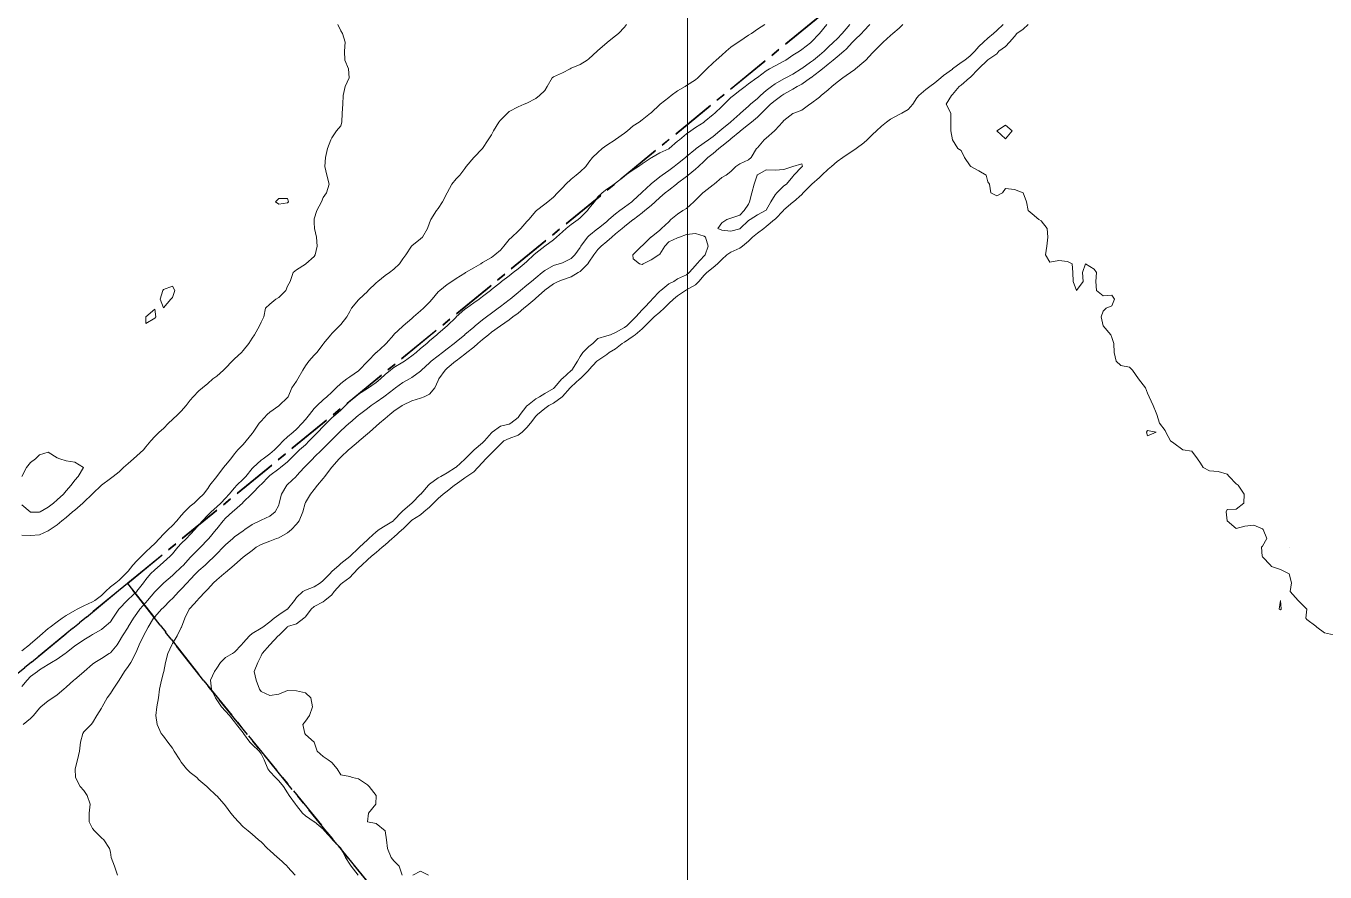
# Model space of a CAD drawing. Header units: centimetres. Extents: x 0 to 642158, y -847 to 649707.
# Drawn here: x 616529.5 to 616602.8, y 621018.9 to 621066.7 of the extents above; entities that cross this region are included whole.
import ezdxf

# ---------------------------------------------------------------- set-up
doc = ezdxf.new("R2010")
doc.units = ezdxf.units.CM
doc.header["$MEASUREMENT"] = 0
doc.linetypes.add('CENTERX2', pattern=[4, 2.5, -0.5, 0.5, -0.5])
doc.layers.add('MEV_grille', color=254, linetype='Continuous', lineweight=9)
doc.layers.add('WAL_topographie 0.5', color=253, linetype='Continuous', lineweight=20)
doc.layers.add('SPW_parcellaire cadastral', color=7, linetype='CENTERX2', lineweight=25, true_color=0xff0542)

# ---------------------------------------------------------------- blocks, each defined once
blk = doc.blocks.new('*U112')
at = {"layer": 'MEV_grille', "transparency": 33554687}
blk.add_lwpolyline([(0, 1825.476), (0, -1825.476)], dxfattribs=at)
blk = doc.blocks.new('*U113')
at = {"layer": 'MEV_grille', "color": 0, "linetype": 'ByBlock', "lineweight": -2, "transparency": 16777216}
blk.add_blockref('*U112', (1200, 0), dxfattribs=at)

msp = doc.modelspace()

# ---------------------------------------------------------------- linework, layer by layer
at = {"layer": 'SPW_parcellaire cadastral'}
for points in [[(616646.44, 621126.439), (616620.686, 621105.289), (616535.215, 621035.212), (616517.432, 621020.631)], [(616666.054, 620979.771), (616614.722, 620937.858), (616586.727, 620971.802), (616585.791, 620971.038), (616566.317, 620994.924), (616567.242, 620995.68), (616539.521, 621029.708), (616535.215, 621035.212), (616620.686, 621105.289), (616625.34, 621099.609), (616688.472, 621022.554), (616679.177, 621014.989), (616681.136, 621012.591), (616656.021, 620992.067), (616666.054, 620979.771)], [(616591.099, 620930.57), (616569.151, 620957.403), (616575.121, 620962.322), (616580.815, 620967.015), (616576.067, 620972.816), (616574.505, 620974.724), (616559.801, 620992.686), (616548.607, 621006.362), (616543.606, 621012.471), (616537.795, 621007.717), (616531.924, 621002.915), (616517.432, 621020.631), (616535.215, 621035.212), (616539.521, 621029.708), (616567.242, 620995.68), (616566.317, 620994.924), (616585.791, 620971.038), (616586.727, 620971.802), (616614.722, 620937.858)]]:
    msp.add_lwpolyline(points, dxfattribs=at)
at = {"layer": 'WAL_topographie 0.5'}
for points in [[(616571.167, 621066.75), (616570.75, 621066.496), (616570.408, 621066.25), (616570.25, 621066.149), (616569.75, 621065.821), (616569.657, 621065.75), (616569.25, 621065.473), (616568.983, 621065.25), (616568.75, 621065.031), (616568.419, 621064.75), (616568.25, 621064.591), (616567.892, 621064.25), (616567.75, 621064.101), (616567.383, 621063.75), (616567.25, 621063.633), (616566.75, 621063.304), (616566.674, 621063.25), (616566.25, 621063.012), (616565.888, 621062.75), (616565.75, 621062.643), (616565.259, 621062.25), (616565.25, 621062.242), (616564.75, 621061.774), (616564.725, 621061.75), (616564.25, 621061.369), (616564.08, 621061.25), (616563.75, 621061.034), (616563.428, 621060.75), (616563.25, 621060.623), (616562.75, 621060.274), (616562.719, 621060.25), (616562.25, 621059.94), (616561.998, 621059.75), (616561.75, 621059.535), (616561.449, 621059.25), (616561.25, 621058.991), (616561.074, 621058.75), (616560.75, 621058.448), (616560.527, 621058.25), (616560.25, 621058.018), (616559.935, 621057.75), (616559.75, 621057.541), (616559.474, 621057.25), (616559.25, 621057.019), (616558.929, 621056.75), (616558.75, 621056.623), (616558.283, 621056.25), (616558.25, 621056.219), (616557.858, 621055.75), (616557.75, 621055.631), (616557.396, 621055.25), (616557.25, 621055.096), (616556.892, 621054.75), (616556.75, 621054.622), (616556.451, 621054.25), (616556.25, 621054.025), (616555.937, 621053.75), (616555.75, 621053.614), (616555.25, 621053.314), (616555.15, 621053.25), (616554.75, 621053.028), (616554.29, 621052.75), (616554.25, 621052.726), (616553.75, 621052.412), (616553.517, 621052.25), (616553.25, 621052.074), (616552.834, 621051.75), (616552.75, 621051.671), (616552.403, 621051.25), (616552.25, 621051.078), (616551.917, 621050.75), (616551.75, 621050.604), (616551.345, 621050.25), (616551.25, 621050.165), (616550.771, 621049.75), (616550.75, 621049.73), (616550.25, 621049.253), (616550.247, 621049.25), (616549.815, 621048.75), (616549.75, 621048.693), (616549.266, 621048.25), (616549.25, 621048.237), (616548.77, 621047.75), (616548.75, 621047.728), (616548.29, 621047.25), (616548.25, 621047.215), (616547.75, 621046.87), (616547.585, 621046.75), (616547.25, 621046.498), (616546.993, 621046.25), (616546.75, 621046.008), (616546.461, 621045.75), (616546.25, 621045.579), (616545.908, 621045.25), (616545.75, 621045.085), (616545.486, 621044.75), (616545.25, 621044.458), (616545.063, 621044.25), (616544.75, 621043.919), (616544.567, 621043.75), (616544.25, 621043.484), (616544.005, 621043.25), (616543.75, 621042.996), (616543.514, 621042.75), (616543.25, 621042.533), (616542.866, 621042.25), (616542.75, 621042.172), (616542.3, 621041.75), (616542.25, 621041.692), (616541.895, 621041.25), (616541.75, 621041.093), (616541.391, 621040.75), (616541.25, 621040.604), (616540.954, 621040.25), (616540.75, 621040.029), (616540.491, 621039.75), (616540.25, 621039.53), (616539.941, 621039.25), (616539.75, 621039.055), (616539.442, 621038.75), (616539.25, 621038.52), (616539.013, 621038.25), (616538.75, 621037.966), (616538.545, 621037.75), (616538.25, 621037.456), (616538.062, 621037.25), (616537.75, 621036.877), (616537.628, 621036.75), (616537.25, 621036.406), (616537.065, 621036.25), (616536.75, 621035.987), (616536.52, 621035.75), (616536.25, 621035.431), (616536.113, 621035.25), (616535.75, 621034.766), (616535.735, 621034.75), (616535.25, 621034.298), (616535.19, 621034.25), (616534.75, 621033.786), (616534.72, 621033.75), (616534.393, 621033.25), (616534.25, 621033.044), (616533.906, 621032.75), (616533.75, 621032.613), (616533.25, 621032.331), (616533.125, 621032.25), (616532.75, 621032.033), (616532.338, 621031.75), (616532.25, 621031.682), (616531.75, 621031.287), (616531.696, 621031.25), (616531.25, 621030.941), (616530.923, 621030.75), (616530.75, 621030.629), (616530.25, 621030.332), (616530.131, 621030.25), (616529.75, 621029.965), (616529.554, 621029.75), (616529.25, 621029.392)], [(616563.365, 621066.75), (616563.25, 621066.6), (616562.924, 621066.25), (616562.75, 621066.111), (616562.286, 621065.75), (616562.25, 621065.722), (616561.75, 621065.293), (616561.708, 621065.25), (616561.25, 621064.819), (616561.153, 621064.75), (616560.75, 621064.504), (616560.25, 621064.285), (616560.181, 621064.25), (616559.75, 621064.031), (616559.25, 621063.807), (616559.175, 621063.75), (616558.888, 621063.25), (616558.75, 621063.026), (616558.464, 621062.75), (616558.25, 621062.583), (616557.75, 621062.323), (616557.592, 621062.25), (616557.25, 621062.106), (616556.75, 621061.852), (616556.646, 621061.75), (616556.25, 621061.362), (616556.167, 621061.25), (616555.865, 621060.75), (616555.75, 621060.528), (616555.558, 621060.25), (616555.25, 621059.75), (616555.25, 621059.75), (616554.75, 621059.25), (616554.75, 621059.25), (616554.326, 621058.75), (616554.25, 621058.633), (616553.955, 621058.25), (616553.75, 621058.05), (616553.505, 621057.75), (616553.25, 621057.25), (616553.25, 621057.25), (616552.995, 621056.75), (616552.75, 621056.367), (616552.647, 621056.25), (616552.329, 621055.75), (616552.25, 621055.562), (616552.131, 621055.25), (616551.852, 621054.75), (616551.75, 621054.65), (616551.25, 621054.264), (616551.241, 621054.25), (616550.922, 621053.75), (616550.75, 621053.523), (616550.553, 621053.25), (616550.25, 621052.942), (616550, 621052.75), (616549.75, 621052.586), (616549.33, 621052.25), (616549.25, 621052.176), (616548.794, 621051.75), (616548.75, 621051.69), (616548.288, 621051.25), (616548.25, 621051.217), (616547.854, 621050.75), (616547.75, 621050.554), (616547.598, 621050.25), (616547.25, 621049.826), (616547.185, 621049.75), (616546.75, 621049.323), (616546.692, 621049.25), (616546.277, 621048.75), (616546.25, 621048.717), (616545.898, 621048.25), (616545.75, 621048.094), (616545.438, 621047.75), (616545.25, 621047.483), (616545.11, 621047.25), (616544.828, 621046.75), (616544.75, 621046.625), (616544.492, 621046.25), (616544.281, 621045.75), (616544.25, 621045.705), (616543.774, 621045.25), (616543.75, 621045.235), (616543.25, 621044.879), (616543.103, 621044.75), (616542.75, 621044.375), (616542.65, 621044.25), (616542.302, 621043.75), (616542.25, 621043.682), (616541.908, 621043.25), (616541.75, 621043.054), (616541.449, 621042.75), (616541.25, 621042.518), (616541.044, 621042.25), (616540.75, 621041.894), (616540.637, 621041.75), (616540.25, 621041.25), (616540.25, 621041.25), (616539.868, 621040.75), (616539.75, 621040.575), (616539.511, 621040.25), (616539.25, 621039.996), (616538.98, 621039.75), (616538.75, 621039.567), (616538.426, 621039.25), (616538.25, 621039.052), (616538.006, 621038.75), (616537.75, 621038.473), (616537.514, 621038.25), (616537.25, 621037.992), (616537.021, 621037.75), (616536.75, 621037.466), (616536.529, 621037.25), (616536.25, 621036.994), (616535.999, 621036.75), (616535.75, 621036.49), (616535.526, 621036.25), (616535.25, 621035.908), (616535.103, 621035.75), (616534.75, 621035.405), (616534.564, 621035.25), (616534.25, 621035.012), (616533.969, 621034.75), (616533.75, 621034.536), (616533.381, 621034.25), (616533.25, 621034.171), (616532.75, 621033.954), (616532.371, 621033.75), (616532.25, 621033.685), (616531.75, 621033.394), (616531.524, 621033.25), (616531.25, 621033.051), (616530.854, 621032.75), (616530.75, 621032.677), (616530.265, 621032.25), (616530.25, 621032.238), (616529.75, 621031.809), (616529.692, 621031.75), (616529.25, 621031.399)], [(616547.091, 621066.75), (616547.25, 621066.4), (616547.35, 621066.25), (616547.488, 621065.75), (616547.45, 621065.25), (616547.479, 621064.75), (616547.685, 621064.25), (616547.728, 621063.75), (616547.5, 621063.25), (616547.385, 621062.75), (616547.371, 621062.25), (616547.319, 621061.75), (616547.316, 621061.25), (616547.25, 621061.042), (616547, 621060.75), (616546.75, 621060.361), (616546.694, 621060.25), (616546.5, 621059.75), (616546.387, 621059.25), (616546.35, 621058.75), (616546.47, 621058.25), (616546.59, 621057.75), (616546.446, 621057.25), (616546.25, 621057), (616546.152, 621056.75), (616545.899, 621056.25), (616545.75, 621055.787), (616545.74, 621055.75), (616545.75, 621055.583), (616545.775, 621055.25), (616545.871, 621054.75), (616545.911, 621054.25), (616545.808, 621053.75), (616545.75, 621053.66), (616545.282, 621053.25), (616545.25, 621053.227), (616544.75, 621052.905), (616544.557, 621052.75), (616544.387, 621052.25), (616544.25, 621051.986), (616544.142, 621051.75), (616543.75, 621051.347), (616543.588, 621051.25), (616543.25, 621050.976), (616543.009, 621050.75), (616542.908, 621050.25), (616542.75, 621049.951), (616542.664, 621049.75), (616542.377, 621049.25), (616542.25, 621049.057), (616542.063, 621048.75), (616541.75, 621048.365), (616541.64, 621048.25), (616541.25, 621047.886), (616541.115, 621047.75), (616540.75, 621047.356), (616540.63, 621047.25), (616540.25, 621046.907), (616540.037, 621046.75), (616539.75, 621046.492), (616539.456, 621046.25), (616539.25, 621046.08), (616538.926, 621045.75), (616538.75, 621045.563), (616538.522, 621045.25), (616538.25, 621044.937), (616538.064, 621044.75), (616537.75, 621044.455), (616537.537, 621044.25), (616537.25, 621043.963), (616537.003, 621043.75), (616536.75, 621043.508), (616536.527, 621043.25), (616536.25, 621042.911), (616536.119, 621042.75), (616535.75, 621042.41), (616535.551, 621042.25), (616535.25, 621041.977), (616534.992, 621041.75), (616534.75, 621041.514), (616534.4, 621041.25), (616534.25, 621041.129), (616533.75, 621040.752), (616533.748, 621040.75), (616533.25, 621040.27), (616533.228, 621040.25), (616532.75, 621039.795), (616532.7, 621039.75), (616532.25, 621039.354), (616532.115, 621039.25), (616531.75, 621038.939), (616531.519, 621038.75), (616531.25, 621038.515), (616530.846, 621038.25), (616530.75, 621038.174), (616530.25, 621037.962), (616529.75, 621037.918), (616529.25, 621037.926)], [(616574.673, 621066.75), (616574.258, 621066.25), (616574.25, 621066.242), (616573.776, 621065.75), (616573.75, 621065.728), (616573.25, 621065.35), (616573.119, 621065.25), (616572.75, 621065.024), (616572.355, 621064.75), (616572.25, 621064.693), (616571.75, 621064.428), (616571.441, 621064.25), (616571.25, 621064.144), (616570.75, 621063.768), (616570.727, 621063.75), (616570.25, 621063.398), (616570.058, 621063.25), (616569.75, 621063.025), (616569.408, 621062.75), (616569.25, 621062.627), (616568.873, 621062.25), (616568.75, 621062.133), (616568.346, 621061.75), (616568.25, 621061.668), (616567.75, 621061.253), (616567.746, 621061.25), (616567.25, 621060.94), (616566.993, 621060.75), (616566.75, 621060.58), (616566.352, 621060.25), (616566.25, 621060.164), (616565.765, 621059.75), (616565.75, 621059.74), (616565.25, 621059.504), (616564.794, 621059.25), (616564.75, 621059.224), (616564.25, 621058.884), (616564.045, 621058.75), (616563.75, 621058.544), (616563.302, 621058.25), (616563.25, 621058.203), (616562.75, 621057.804), (616562.688, 621057.75), (616562.25, 621057.466), (616561.992, 621057.25), (616561.75, 621057.023), (616561.566, 621056.75), (616561.25, 621056.366), (616561.172, 621056.25), (616560.75, 621055.848), (616560.639, 621055.75), (616560.25, 621055.476), (616559.954, 621055.25), (616559.75, 621055.049), (616559.423, 621054.75), (616559.25, 621054.608), (616558.763, 621054.25), (616558.75, 621054.242), (616558.25, 621053.843), (616558.145, 621053.75), (616557.75, 621053.385), (616557.597, 621053.25), (616557.25, 621052.968), (616556.982, 621052.75), (616556.75, 621052.58), (616556.318, 621052.25), (616556.25, 621052.195), (616555.75, 621051.791), (616555.699, 621051.75), (616555.25, 621051.399), (616555.048, 621051.25), (616554.75, 621051.042), (616554.335, 621050.75), (616554.25, 621050.688), (616553.758, 621050.25), (616553.75, 621050.243), (616553.252, 621049.75), (616553.25, 621049.748), (616552.75, 621049.324), (616552.668, 621049.25), (616552.25, 621048.909), (616552.098, 621048.75), (616551.75, 621048.461), (616551.508, 621048.25), (616551.25, 621048.054), (616550.834, 621047.75), (616550.75, 621047.695), (616550.25, 621047.4), (616550.051, 621047.25), (616549.75, 621046.997), (616549.497, 621046.75), (616549.25, 621046.559), (616548.818, 621046.25), (616548.75, 621046.206), (616548.25, 621045.891), (616548.057, 621045.75), (616547.75, 621045.498), (616547.51, 621045.25), (616547.25, 621044.997), (616546.974, 621044.75), (616546.75, 621044.548), (616546.437, 621044.25), (616546.25, 621044.06), (616545.963, 621043.75), (616545.75, 621043.54), (616545.465, 621043.25), (616545.25, 621043.04), (616544.926, 621042.75), (616544.75, 621042.582), (616544.417, 621042.25), (616544.25, 621042.08), (616543.852, 621041.75), (616543.75, 621041.67), (616543.25, 621041.306), (616543.185, 621041.25), (616542.75, 621040.798), (616542.709, 621040.75), (616542.25, 621040.283), (616542.217, 621040.25), (616541.75, 621039.796), (616541.705, 621039.75), (616541.25, 621039.342), (616541.148, 621039.25), (616540.75, 621038.888), (616540.612, 621038.75), (616540.25, 621038.3), (616540.211, 621038.25), (616539.809, 621037.75), (616539.75, 621037.687), (616539.338, 621037.25), (616539.25, 621037.159), (616538.825, 621036.75), (616538.75, 621036.676), (616538.371, 621036.25), (616538.25, 621036.123), (616537.856, 621035.75), (616537.75, 621035.651), (616537.269, 621035.25), (616537.25, 621035.232), (616536.769, 621034.75), (616536.75, 621034.73), (616536.353, 621034.25), (616536.25, 621034.135), (616535.915, 621033.75), (616535.75, 621033.513), (616535.56, 621033.25), (616535.25, 621032.754), (616535.247, 621032.75), (616534.927, 621032.25), (616534.75, 621031.933), (616534.629, 621031.75), (616534.25, 621031.291), (616534.188, 621031.25), (616533.75, 621030.974), (616533.381, 621030.75), (616533.25, 621030.657), (616532.773, 621030.25), (616532.75, 621030.229), (616532.25, 621029.794), (616532.197, 621029.75), (616531.75, 621029.362), (616531.618, 621029.25), (616531.25, 621028.928), (616530.997, 621028.75), (616530.75, 621028.584), (616530.331, 621028.25), (616530.25, 621028.164), (616529.913, 621027.75), (616529.75, 621027.595), (616529.324, 621027.25)], [(616575.963, 621066.75), (616575.75, 621066.508), (616575.529, 621066.25), (616575.25, 621065.953), (616575.051, 621065.75), (616574.75, 621065.478), (616574.508, 621065.25), (616574.25, 621065.026), (616573.91, 621064.75), (616573.75, 621064.625), (616573.25, 621064.267), (616573.224, 621064.25), (616572.75, 621063.961), (616572.362, 621063.75), (616572.25, 621063.691), (616571.75, 621063.399), (616571.544, 621063.25), (616571.25, 621063.024), (616570.931, 621062.75), (616570.75, 621062.585), (616570.37, 621062.25), (616570.25, 621062.145), (616569.789, 621061.75), (616569.75, 621061.716), (616569.25, 621061.27), (616569.227, 621061.25), (616568.75, 621060.854), (616568.629, 621060.75), (616568.25, 621060.441), (616567.994, 621060.25), (616567.75, 621060.07), (616567.299, 621059.75), (616567.25, 621059.713), (616566.75, 621059.302), (616566.689, 621059.25), (616566.25, 621058.888), (616566.054, 621058.75), (616565.75, 621058.523), (616565.376, 621058.25), (616565.25, 621058.156), (616564.75, 621057.763), (616564.736, 621057.75), (616564.25, 621057.293), (616564.208, 621057.25), (616563.75, 621056.826), (616563.658, 621056.75), (616563.25, 621056.444), (616562.993, 621056.25), (616562.75, 621056.062), (616562.377, 621055.75), (616562.25, 621055.645), (616561.766, 621055.25), (616561.75, 621055.237), (616561.25, 621054.834), (616561.159, 621054.75), (616560.792, 621054.25), (616560.75, 621054.174), (616560.443, 621053.75), (616560.25, 621053.555), (616559.75, 621053.309), (616559.575, 621053.25), (616559.25, 621053.162), (616558.75, 621052.877), (616558.604, 621052.75), (616558.25, 621052.453), (616558.007, 621052.25), (616557.75, 621052.04), (616557.392, 621051.75), (616557.25, 621051.632), (616556.801, 621051.25), (616556.75, 621051.21), (616556.25, 621050.842), (616556.129, 621050.75), (616555.75, 621050.468), (616555.471, 621050.25), (616555.25, 621050.079), (616554.837, 621049.75), (616554.75, 621049.68), (616554.25, 621049.26), (616554.238, 621049.25), (616553.75, 621048.841), (616553.64, 621048.75), (616553.25, 621048.448), (616552.991, 621048.25), (616552.75, 621048.062), (616552.351, 621047.75), (616552.25, 621047.655), (616551.799, 621047.25), (616551.75, 621047.193), (616551.25, 621046.826), (616551.119, 621046.75), (616550.75, 621046.546), (616550.342, 621046.25), (616550.25, 621046.184), (616549.75, 621045.805), (616549.669, 621045.75), (616549.25, 621045.449), (616548.97, 621045.25), (616548.75, 621045.083), (616548.312, 621044.75), (616548.25, 621044.701), (616547.75, 621044.281), (616547.716, 621044.25), (616547.25, 621043.82), (616547.178, 621043.75), (616546.75, 621043.315), (616546.685, 621043.25), (616546.25, 621042.825), (616546.172, 621042.75), (616545.75, 621042.332), (616545.666, 621042.25), (616545.25, 621041.83), (616545.174, 621041.75), (616544.75, 621041.276), (616544.723, 621041.25), (616544.25, 621040.786), (616544.212, 621040.75), (616543.895, 621040.25), (616543.78, 621039.75), (616543.75, 621039.634), (616543.554, 621039.25), (616543.25, 621039.003), (616542.75, 621038.786), (616542.69, 621038.75), (616542.25, 621038.543), (616541.843, 621038.25), (616541.75, 621038.188), (616541.25, 621037.837), (616541.159, 621037.75), (616540.75, 621037.388), (616540.618, 621037.25), (616540.25, 621036.873), (616540.132, 621036.75), (616539.75, 621036.397), (616539.592, 621036.25), (616539.25, 621035.947), (616539.052, 621035.75), (616538.75, 621035.431), (616538.578, 621035.25), (616538.25, 621034.889), (616538.114, 621034.75), (616537.75, 621034.366), (616537.629, 621034.25), (616537.25, 621033.86), (616537.14, 621033.75), (616536.75, 621033.332), (616536.686, 621033.25), (616536.388, 621032.75), (616536.25, 621032.5), (616536.12, 621032.25), (616535.876, 621031.75), (616535.75, 621031.43), (616535.671, 621031.25), (616535.4, 621030.75), (616535.25, 621030.52), (616535.046, 621030.25), (616534.75, 621029.755), (616534.746, 621029.75), (616534.405, 621029.25), (616534.25, 621028.992), (616534.068, 621028.75), (616533.792, 621028.25), (616533.75, 621028.165), (616533.484, 621027.75), (616533.25, 621027.345), (616533.158, 621027.25), (616532.75, 621026.831), (616532.7, 621026.75), (616532.568, 621026.25), (616532.51, 621025.75), (616532.394, 621025.25), (616532.274, 621024.75), (616532.291, 621024.25), (616532.55, 621023.75), (616532.75, 621023.519), (616532.95, 621023.25), (616533.109, 621022.75), (616533.048, 621022.25), (616533.061, 621021.75), (616533.25, 621021.381), (616533.35, 621021.25), (616533.75, 621020.85), (616533.881, 621020.75), (616534.198, 621020.25), (616534.25, 621020.036), (616534.301, 621019.75), (616534.475, 621019.25), (616534.66, 621018.75)], [(616577.086, 621066.75), (616576.75, 621066.394), (616576.615, 621066.25), (616576.25, 621065.887), (616576.124, 621065.75), (616575.75, 621065.369), (616575.622, 621065.25), (616575.25, 621064.937), (616575.023, 621064.75), (616574.75, 621064.523), (616574.417, 621064.25), (616574.25, 621064.114), (616573.755, 621063.75), (616573.75, 621063.746), (616573.25, 621063.395), (616572.992, 621063.25), (616572.75, 621063.103), (616572.25, 621062.826), (616572.132, 621062.75), (616571.75, 621062.469), (616571.496, 621062.25), (616571.25, 621062.009), (616570.978, 621061.75), (616570.75, 621061.533), (616570.415, 621061.25), (616570.25, 621061.112), (616569.802, 621060.75), (616569.75, 621060.707), (616569.25, 621060.296), (616569.194, 621060.25), (616568.75, 621059.891), (616568.574, 621059.75), (616568.25, 621059.477), (616567.961, 621059.25), (616567.75, 621059.051), (616567.422, 621058.75), (616567.25, 621058.583), (616566.844, 621058.25), (616566.75, 621058.182), (616566.25, 621057.799), (616566.189, 621057.75), (616565.75, 621057.398), (616565.554, 621057.25), (616565.25, 621056.996), (616564.975, 621056.75), (616564.75, 621056.544), (616564.405, 621056.25), (616564.25, 621056.121), (616563.756, 621055.75), (616563.75, 621055.745), (616563.25, 621055.352), (616563.125, 621055.25), (616562.75, 621054.937), (616562.532, 621054.75), (616562.25, 621054.502), (616561.943, 621054.25), (616561.75, 621054.058), (616561.529, 621053.75), (616561.25, 621053.337), (616561.192, 621053.25), (616560.75, 621052.817), (616560.648, 621052.75), (616560.25, 621052.521), (616559.75, 621052.346), (616559.512, 621052.25), (616559.25, 621052.119), (616558.75, 621051.764), (616558.734, 621051.75), (616558.25, 621051.303), (616558.187, 621051.25), (616557.75, 621050.887), (616557.582, 621050.75), (616557.25, 621050.47), (616556.962, 621050.25), (616556.75, 621050.079), (616556.257, 621049.75), (616556.25, 621049.745), (616555.75, 621049.384), (616555.575, 621049.25), (616555.25, 621048.979), (616554.978, 621048.75), (616554.75, 621048.552), (616554.368, 621048.25), (616554.25, 621048.157), (616553.75, 621047.78), (616553.712, 621047.75), (616553.25, 621047.352), (616553.136, 621047.25), (616552.787, 621046.75), (616552.75, 621046.668), (616552.56, 621046.25), (616552.25, 621045.888), (616551.951, 621045.75), (616551.75, 621045.673), (616551.25, 621045.517), (616550.75, 621045.269), (616550.72, 621045.25), (616550.25, 621044.925), (616550.018, 621044.75), (616549.75, 621044.513), (616549.44, 621044.25), (616549.25, 621044.078), (616548.86, 621043.75), (616548.75, 621043.65), (616548.277, 621043.25), (616548.25, 621043.227), (616547.75, 621042.812), (616547.684, 621042.75), (616547.25, 621042.343), (616547.16, 621042.25), (616546.75, 621041.773), (616546.731, 621041.75), (616546.345, 621041.25), (616546.25, 621041.127), (616545.935, 621040.75), (616545.75, 621040.518), (616545.545, 621040.25), (616545.25, 621039.775), (616545.238, 621039.75), (616545.114, 621039.25), (616544.906, 621038.75), (616544.75, 621038.562), (616544.474, 621038.25), (616544.25, 621038.06), (616543.75, 621037.793), (616543.627, 621037.75), (616543.25, 621037.601), (616542.75, 621037.416), (616542.475, 621037.25), (616542.25, 621037.067), (616541.823, 621036.75), (616541.75, 621036.687), (616541.25, 621036.266), (616541.234, 621036.25), (616540.75, 621035.821), (616540.659, 621035.75), (616540.25, 621035.415), (616540.069, 621035.25), (616539.75, 621034.895), (616539.624, 621034.75), (616539.25, 621034.36), (616539.138, 621034.25), (616538.75, 621033.815), (616538.698, 621033.75), (616538.447, 621033.25), (616538.257, 621032.75), (616538.25, 621032.732), (616538.019, 621032.25), (616537.75, 621031.812), (616537.713, 621031.75), (616537.495, 621031.25), (616537.368, 621030.75), (616537.267, 621030.25), (616537.25, 621030.187), (616537.142, 621029.75), (616537.024, 621029.25), (616536.964, 621028.75), (616536.864, 621028.25), (616536.81, 621027.75), (616536.891, 621027.25), (616537.118, 621026.75), (616537.25, 621026.583), (616537.499, 621026.25), (616537.75, 621025.91), (616537.858, 621025.75), (616538.16, 621025.25), (616538.25, 621025.118), (616538.543, 621024.75), (616538.75, 621024.545), (616539.122, 621024.25), (616539.25, 621024.135), (616539.701, 621023.75), (616539.75, 621023.703), (616540.223, 621023.25), (616540.25, 621023.221), (616540.676, 621022.75), (616540.75, 621022.651), (616541.045, 621022.25), (616541.25, 621022.002), (616541.482, 621021.75), (616541.75, 621021.473), (616542.016, 621021.25), (616542.25, 621021.069), (616542.614, 621020.75), (616542.75, 621020.623), (616543.116, 621020.25), (616543.25, 621020.139), (616543.676, 621019.75), (616543.75, 621019.686), (616544.217, 621019.25), (616544.25, 621019.219), (616544.675, 621018.75)], [(616578.963, 621066.75), (616578.75, 621066.545), (616578.398, 621066.25), (616578.25, 621066.125), (616577.844, 621065.75), (616577.75, 621065.664), (616577.328, 621065.25), (616577.25, 621065.163), (616576.87, 621064.75), (616576.75, 621064.64), (616576.288, 621064.25), (616576.25, 621064.223), (616575.75, 621063.87), (616575.571, 621063.75), (616575.25, 621063.492), (616574.946, 621063.25), (616574.75, 621063.059), (616574.351, 621062.75), (616574.25, 621062.66), (616573.75, 621062.275), (616573.707, 621062.25), (616573.25, 621061.919), (616572.801, 621061.75), (616572.75, 621061.723), (616572.25, 621061.33), (616572.172, 621061.25), (616571.75, 621060.791), (616571.708, 621060.75), (616571.25, 621060.342), (616571.137, 621060.25), (616570.75, 621059.803), (616570.701, 621059.75), (616570.393, 621059.25), (616570.25, 621059.117), (616569.75, 621058.892), (616569.535, 621058.75), (616569.25, 621058.46), (616568.989, 621058.25), (616568.75, 621058.121), (616568.306, 621057.75), (616568.25, 621057.703), (616567.75, 621057.304), (616567.665, 621057.25), (616567.25, 621056.835), (616567.155, 621056.75), (616566.75, 621056.367), (616566.542, 621056.25), (616566.25, 621056.054), (616565.863, 621055.75), (616565.75, 621055.627), (616565.337, 621055.25), (616565.25, 621055.152), (616564.75, 621054.754), (616564.745, 621054.75), (616564.25, 621054.268), (616564.218, 621054.25), (616563.75, 621053.782), (616563.72, 621053.75), (616563.75, 621053.528), (616564.107, 621053.25), (616564.25, 621053.213), (616564.3, 621053.25), (616564.75, 621053.475), (616565.19, 621053.75), (616565.25, 621053.797), (616565.524, 621054.25), (616565.75, 621054.485), (616566.25, 621054.715), (616566.365, 621054.75), (616566.75, 621054.904), (616567.25, 621054.952), (616567.75, 621054.804), (616567.83, 621054.75), (616567.975, 621054.25), (616567.8, 621053.75), (616567.75, 621053.707), (616567.325, 621053.25), (616567.25, 621053.158), (616566.907, 621052.75), (616566.75, 621052.625), (616566.25, 621052.399), (616566.027, 621052.25), (616565.75, 621052.118), (616565.299, 621051.75), (616565.25, 621051.712), (616564.815, 621051.25), (616564.75, 621051.182), (616564.342, 621050.75), (616564.25, 621050.661), (616563.887, 621050.25), (616563.75, 621050.102), (616563.385, 621049.75), (616563.25, 621049.66), (616562.75, 621049.378), (616562.469, 621049.25), (616562.25, 621049.183), (616561.75, 621049.026), (616561.471, 621048.75), (616561.25, 621048.588), (616560.912, 621048.25), (616560.75, 621048.009), (616560.604, 621047.75), (616560.276, 621047.25), (616560.25, 621047.227), (616559.75, 621046.786), (616559.717, 621046.75), (616559.285, 621046.25), (616559.25, 621046.218), (616558.75, 621045.934), (616558.454, 621045.75), (616558.25, 621045.638), (616557.773, 621045.25), (616557.75, 621045.225), (616557.372, 621044.75), (616557.25, 621044.585), (616556.85, 621044.25), (616556.75, 621044.201), (616556.25, 621044.092), (616555.792, 621043.75), (616555.75, 621043.711), (616555.35, 621043.25), (616555.25, 621043.152), (616554.778, 621042.75), (616554.75, 621042.723), (616554.268, 621042.25), (616554.25, 621042.233), (616553.75, 621041.778), (616553.719, 621041.75), (616553.25, 621041.458), (616552.897, 621041.25), (616552.75, 621041.172), (616552.25, 621040.813), (616552.193, 621040.75), (616551.757, 621040.25), (616551.75, 621040.243), (616551.256, 621039.75), (616551.25, 621039.746), (616550.75, 621039.308), (616550.697, 621039.25), (616550.25, 621038.783), (616550.213, 621038.75), (616549.75, 621038.46), (616549.419, 621038.25), (616549.25, 621038.129), (616548.838, 621037.75), (616548.75, 621037.672), (616548.298, 621037.25), (616548.25, 621037.207), (616547.774, 621036.75), (616547.75, 621036.727), (616547.25, 621036.342), (616547.151, 621036.25), (616546.75, 621035.877), (616546.632, 621035.75), (616546.25, 621035.386), (616546.097, 621035.25), (616545.75, 621035.028), (616545.25, 621034.84), (616545.106, 621034.75), (616544.75, 621034.409), (616544.643, 621034.25), (616544.25, 621033.766), (616544.233, 621033.75), (616543.75, 621033.444), (616543.499, 621033.25), (616543.25, 621033.048), (616542.847, 621032.75), (616542.75, 621032.681), (616542.25, 621032.383), (616542.1, 621032.25), (616541.75, 621031.863), (616541.657, 621031.75), (616541.25, 621031.329), (616541.137, 621031.25), (616540.75, 621031.028), (616540.461, 621030.75), (616540.25, 621030.434), (616540.131, 621030.25), (616539.905, 621029.75), (616539.96, 621029.25), (616540.18, 621028.75), (616540.25, 621028.637), (616540.512, 621028.25), (616540.75, 621027.995), (616540.966, 621027.75), (616541.25, 621027.399), (616541.372, 621027.25), (616541.75, 621026.773), (616541.768, 621026.75), (616542.127, 621026.25), (616542.25, 621026.115), (616542.641, 621025.75), (616542.75, 621025.599), (616542.933, 621025.25), (616543.132, 621024.75), (616543.25, 621024.6), (616543.558, 621024.25), (616543.75, 621024.067), (616544.01, 621023.75), (616544.25, 621023.387), (616544.343, 621023.25), (616544.698, 621022.75), (616544.75, 621022.685), (616545.091, 621022.25), (616545.25, 621022.09), (616545.75, 621021.758), (616545.761, 621021.75), (616546.25, 621021.346), (616546.336, 621021.25), (616546.75, 621020.789), (616546.788, 621020.75), (616547.25, 621020.269), (616547.265, 621020.25), (616547.511, 621019.75), (616547.75, 621019.362), (616547.831, 621019.25), (616548.236, 621018.75)], [(616584.607, 621066.75), (616584.25, 621066.412), (616584.078, 621066.25), (616583.75, 621065.986), (616583.496, 621065.75), (616583.25, 621065.514), (616583.018, 621065.25), (616582.75, 621064.989), (616582.448, 621064.75), (616582.25, 621064.602), (616581.765, 621064.25), (616581.75, 621064.239), (616581.25, 621063.877), (616581.095, 621063.75), (616580.75, 621063.463), (616580.469, 621063.25), (616580.25, 621063.087), (616579.855, 621062.75), (616579.75, 621062.608), (616579.516, 621062.25), (616579.25, 621061.957), (616578.897, 621061.75), (616578.75, 621061.675), (616578.25, 621061.413), (616578.033, 621061.25), (616577.75, 621061.016), (616577.467, 621060.75), (616577.25, 621060.545), (616576.947, 621060.25), (616576.75, 621060.074), (616576.313, 621059.75), (616576.25, 621059.702), (616575.75, 621059.373), (616575.567, 621059.25), (616575.25, 621059.014), (616574.931, 621058.75), (616574.75, 621058.596), (616574.381, 621058.25), (616574.25, 621058.128), (616573.83, 621057.75), (616573.75, 621057.676), (616573.333, 621057.25), (616573.25, 621057.17), (616572.784, 621056.75), (616572.75, 621056.72), (616572.25, 621056.289), (616572.214, 621056.25), (616571.75, 621055.776), (616571.724, 621055.75), (616571.25, 621055.351), (616571.105, 621055.25), (616570.75, 621054.986), (616570.472, 621054.75), (616570.25, 621054.531), (616569.904, 621054.25), (616569.75, 621054.13), (616569.25, 621053.897), (616569.033, 621053.75), (616568.75, 621053.501), (616568.499, 621053.25), (616568.25, 621053.044), (616567.894, 621052.75), (616567.75, 621052.604), (616567.439, 621052.25), (616567.25, 621052.068), (616566.75, 621051.779), (616566.7, 621051.75), (616566.25, 621051.439), (616566.011, 621051.25), (616565.75, 621051.002), (616565.486, 621050.75), (616565.25, 621050.527), (616564.931, 621050.25), (616564.75, 621050.086), (616564.426, 621049.75), (616564.25, 621049.573), (616563.857, 621049.25), (616563.75, 621049.165), (616563.25, 621048.827), (616563.13, 621048.75), (616562.75, 621048.46), (616562.396, 621048.25), (616562.25, 621048.136), (616561.75, 621047.794), (616561.699, 621047.75), (616561.25, 621047.264), (616561.24, 621047.25), (616560.75, 621046.764), (616560.735, 621046.75), (616560.25, 621046.308), (616560.193, 621046.25), (616559.75, 621045.766), (616559.732, 621045.75), (616559.25, 621045.386), (616558.986, 621045.25), (616558.75, 621045.08), (616558.348, 621044.75), (616558.25, 621044.643), (616557.95, 621044.25), (616557.75, 621044.015), (616557.478, 621043.75), (616557.25, 621043.575), (616556.75, 621043.396), (616556.454, 621043.25), (616556.25, 621043.075), (616555.941, 621042.75), (616555.75, 621042.559), (616555.429, 621042.25), (616555.25, 621042.043), (616554.984, 621041.75), (616554.75, 621041.515), (616554.351, 621041.25), (616554.25, 621041.173), (616553.75, 621040.804), (616553.671, 621040.75), (616553.25, 621040.409), (616553.016, 621040.25), (616552.75, 621040.013), (616552.477, 621039.75), (616552.25, 621039.513), (616551.933, 621039.25), (616551.75, 621039.092), (616551.25, 621038.775), (616551.223, 621038.75), (616550.75, 621038.277), (616550.719, 621038.25), (616550.25, 621037.819), (616550.147, 621037.75), (616549.75, 621037.385), (616549.582, 621037.25), (616549.25, 621036.949), (616548.987, 621036.75), (616548.75, 621036.534), (616548.429, 621036.25), (616548.25, 621036.067), (616547.94, 621035.75), (616547.75, 621035.554), (616547.337, 621035.25), (616547.25, 621035.172), (616546.866, 621034.75), (616546.75, 621034.568), (616546.341, 621034.25), (616546.25, 621034.173), (616545.75, 621033.901), (616545.583, 621033.75), (616545.25, 621033.334), (616545.168, 621033.25), (616544.75, 621032.928), (616544.25, 621032.772), (616544.215, 621032.75), (616543.75, 621032.28), (616543.717, 621032.25), (616543.25, 621031.753), (616543.245, 621031.75), (616542.808, 621031.25), (616542.75, 621031.125), (616542.57, 621030.75), (616542.363, 621030.25), (616542.475, 621029.75), (616542.662, 621029.25), (616542.75, 621029.107), (616543.25, 621028.881), (616543.75, 621028.958), (616544.25, 621029.167), (616544.75, 621029.15), (616545.25, 621029.036), (616545.566, 621028.75), (616545.645, 621028.25), (616545.477, 621027.75), (616545.25, 621027.438), (616545.113, 621027.25), (616545.212, 621026.75), (616545.25, 621026.679), (616545.75, 621026.25), (616545.75, 621026.25), (616545.917, 621025.75), (616546.25, 621025.45), (616546.535, 621025.25), (616546.75, 621025.113), (616547.036, 621024.75), (616547.25, 621024.417), (616547.75, 621024.321), (616547.917, 621024.25), (616548.25, 621024.187), (616548.75, 621023.844), (616548.857, 621023.75), (616549.25, 621023.25), (616549.25, 621023.25), (616549.25, 621023.249), (616549.225, 621022.75), (616548.806, 621022.25), (616548.751, 621021.75), (616549.25, 621021.667), (616549.75, 621021.25), (616549.75, 621021.25), (616549.829, 621020.75), (616549.889, 621020.25), (616550.083, 621019.75), (616550.25, 621019.558), (616550.536, 621019.25), (616550.719, 621018.75)], [(616586.031, 621066.75), (616585.75, 621066.496), (616585.391, 621066.25), (616585.25, 621066.069), (616584.972, 621065.75), (616584.75, 621065.517), (616584.368, 621065.25), (616584.25, 621065.106), (616583.75, 621064.763), (616583.736, 621064.75), (616583.25, 621064.269), (616583.225, 621064.25), (616582.75, 621063.772), (616582.712, 621063.75), (616582.25, 621063.326), (616582.132, 621063.25), (616581.75, 621062.803), (616581.702, 621062.75), (616581.406, 621062.25), (616581.659, 621061.75), (616581.659, 621061.25), (616581.662, 621060.75), (616581.75, 621060.25), (616581.75, 621060.25), (616582.05, 621059.75), (616582.25, 621059.639), (616582.425, 621059.25), (616582.75, 621058.786), (616582.783, 621058.75), (616583.25, 621058.491), (616583.656, 621058.25), (616583.75, 621057.875), (616583.85, 621057.75), (616583.917, 621057.25), (616584.25, 621057.083), (616584.583, 621057.25), (616584.75, 621057.5), (616585.25, 621057.438), (616585.75, 621057.25), (616585.75, 621057.25), (616585.929, 621056.75), (616586.017, 621056.25), (616586.25, 621056.066), (616586.625, 621055.75), (616586.75, 621055.67), (616587.1, 621055.25), (616587.139, 621054.75), (616587.077, 621054.25), (616587, 621053.75), (616587.25, 621053.333), (616587.75, 621053.442), (616588.25, 621053.375), (616588.5, 621053.25), (616588.55, 621052.75), (616588.562, 621052.25), (616588.75, 621051.75), (616589.125, 621052.25), (616589.083, 621052.75), (616589.25, 621053.25), (616589.25, 621053.25), (616589.25, 621053.25), (616589.75, 621052.95), (616589.875, 621052.75), (616589.841, 621052.25), (616589.875, 621051.75), (616590.25, 621051.45), (616590.75, 621051.481), (616590.9, 621051.25), (616590.75, 621050.875), (616590.417, 621050.75), (616590.25, 621050.583), (616590.15, 621050.25), (616590.25, 621049.75), (616590.25, 621049.75), (616590.694, 621049.25), (616590.75, 621049.083), (616590.85, 621048.75), (616590.883, 621048.25), (616590.984, 621047.75), (616591.25, 621047.515), (616591.75, 621047.417), (616591.904, 621047.25), (616592.25, 621046.75), (616592.25, 621046.75), (616592.643, 621046.25), (616592.75, 621045.95), (616592.841, 621045.75), (616593.071, 621045.25), (616593.25, 621044.833), (616593.288, 621044.75), (616593.438, 621044.25), (616593.75, 621043.833), (616593.796, 621043.75), (616594.062, 621043.25), (616594.25, 621043.125), (616594.75, 621042.75), (616594.751, 621042.75), (616595.25, 621042.679), (616595.583, 621042.25), (616595.75, 621042), (616595.9, 621041.75), (616596.25, 621041.566), (616596.75, 621041.528), (616597.25, 621041.387), (616597.357, 621041.25), (616597.75, 621040.827), (616597.875, 621040.75), (616598.205, 621040.25), (616598.188, 621039.75), (616597.75, 621039.4), (616597.25, 621039.375), (616597.194, 621039.25), (616597.25, 621038.75), (616597.25, 621038.75), (616597.75, 621038.312), (616598.25, 621038.45), (616598.75, 621038.5), (616599.25, 621038.288), (616599.281, 621038.25), (616599.484, 621037.75), (616599.25, 621037.312), (616599.179, 621037.25), (616599.219, 621036.75), (616599.25, 621036.721), (616599.694, 621036.25), (616599.75, 621036.159), (616600.25, 621036), (616600.75, 621035.75), (616600.75, 621035.75), (616600.875, 621035.25), (616600.798, 621034.75), (616601.25, 621034.25), (616601.25, 621034.25), (616601.75, 621033.75), (616601.75, 621033.75), (616601.75, 621033.75), (616601.683, 621033.25), (616601.75, 621033.179), (616602.25, 621032.806), (616602.312, 621032.75), (616602.75, 621032.432), (616603.25, 621032.312)], [(616585.125, 621060.75), (616584.75, 621060.3), (616584.25, 621060.75), (616584.25, 621060.75), (616584.25, 621060.75), (616584.75, 621061.072), (616585.125, 621060.75)], [(616569.781, 621055.25), (616569.75, 621055.224), (616569.25, 621055.085), (616568.75, 621055.141), (616568.509, 621055.25), (616568.75, 621055.568), (616569.017, 621055.75), (616569.25, 621055.831), (616569.75, 621056), (616570.013, 621056.25), (616570.25, 621056.615), (616570.31, 621056.75), (616570.442, 621057.25), (616570.573, 621057.75), (616570.739, 621058.25), (616570.75, 621058.275), (616571.25, 621058.548), (616571.75, 621058.533), (616572.25, 621058.567), (616572.75, 621058.75), (616572.75, 621058.75), (616573.25, 621058.9), (616573.291, 621058.75), (616573.25, 621058.717), (616572.803, 621058.25), (616572.75, 621058.179), (616572.389, 621057.75), (616572.25, 621057.643), (616571.838, 621057.25), (616571.75, 621057.149), (616571.502, 621056.75), (616571.25, 621056.282), (616571.214, 621056.25), (616570.75, 621056.013), (616570.351, 621055.75), (616570.25, 621055.702), (616569.781, 621055.25)], [(616544.306, 621056.75), (616544.25, 621056.689), (616543.75, 621056.614), (616543.566, 621056.75), (616543.75, 621056.938), (616544.25, 621056.942), (616544.306, 621056.75)], [(616537.658, 621051.25), (616537.25, 621050.767), (616537.051, 621051.25), (616537.213, 621051.75), (616537.25, 621051.795), (616537.75, 621051.981), (616537.892, 621051.75), (616537.75, 621051.353), (616537.658, 621051.25)], [(616536.811, 621050.25), (616536.75, 621050.179), (616536.25, 621049.875), (616536.243, 621050.25), (616536.25, 621050.261), (616536.75, 621050.683), (616536.811, 621050.25)], [(616592.75, 621043.55), (616593.25, 621043.75), (616592.75, 621043.85), (616592.691, 621043.75), (616592.75, 621043.55)], [(616529.256, 621041.25), (616529.527, 621041.75), (616529.75, 621042.04), (616530.026, 621042.25), (616530.25, 621042.475), (616530.75, 621042.615), (616531.25, 621042.308), (616531.394, 621042.25), (616531.75, 621042.132), (616532.25, 621042.061), (616532.734, 621041.75), (616532.436, 621041.25), (616532.25, 621041.038), (616532.044, 621040.75), (616531.75, 621040.436), (616531.6, 621040.25), (616531.25, 621039.93), (616531.051, 621039.75), (616530.75, 621039.517), (616530.289, 621039.25)], [(616530.289, 621039.25), (616530.25, 621039.231), (616529.75, 621039.24), (616529.733, 621039.25), (616529.25, 621039.654)], [(616600.75, 621037.25), (616600.75, 621037.25), (616600.75, 621037.25), (616600.75, 621037.25), (616600.75, 621037.25)], [(616600.25, 621033.722), (616600.296, 621033.75), (616600.25, 621034.249), (616600.179, 621033.75), (616600.25, 621033.722)], [(616551.306, 621018.75), (616551.75, 621018.972), (616552.194, 621018.75)]]:
    msp.add_lwpolyline(points, dxfattribs=at)

# ---------------------------------------------------------------- block references
at = {"layer": 'MEV_grille', "transparency": 33554687}
msp.add_blockref('*U113', (615366.814, 620593.644), dxfattribs=at)

doc.saveas('drawing.dxf')
